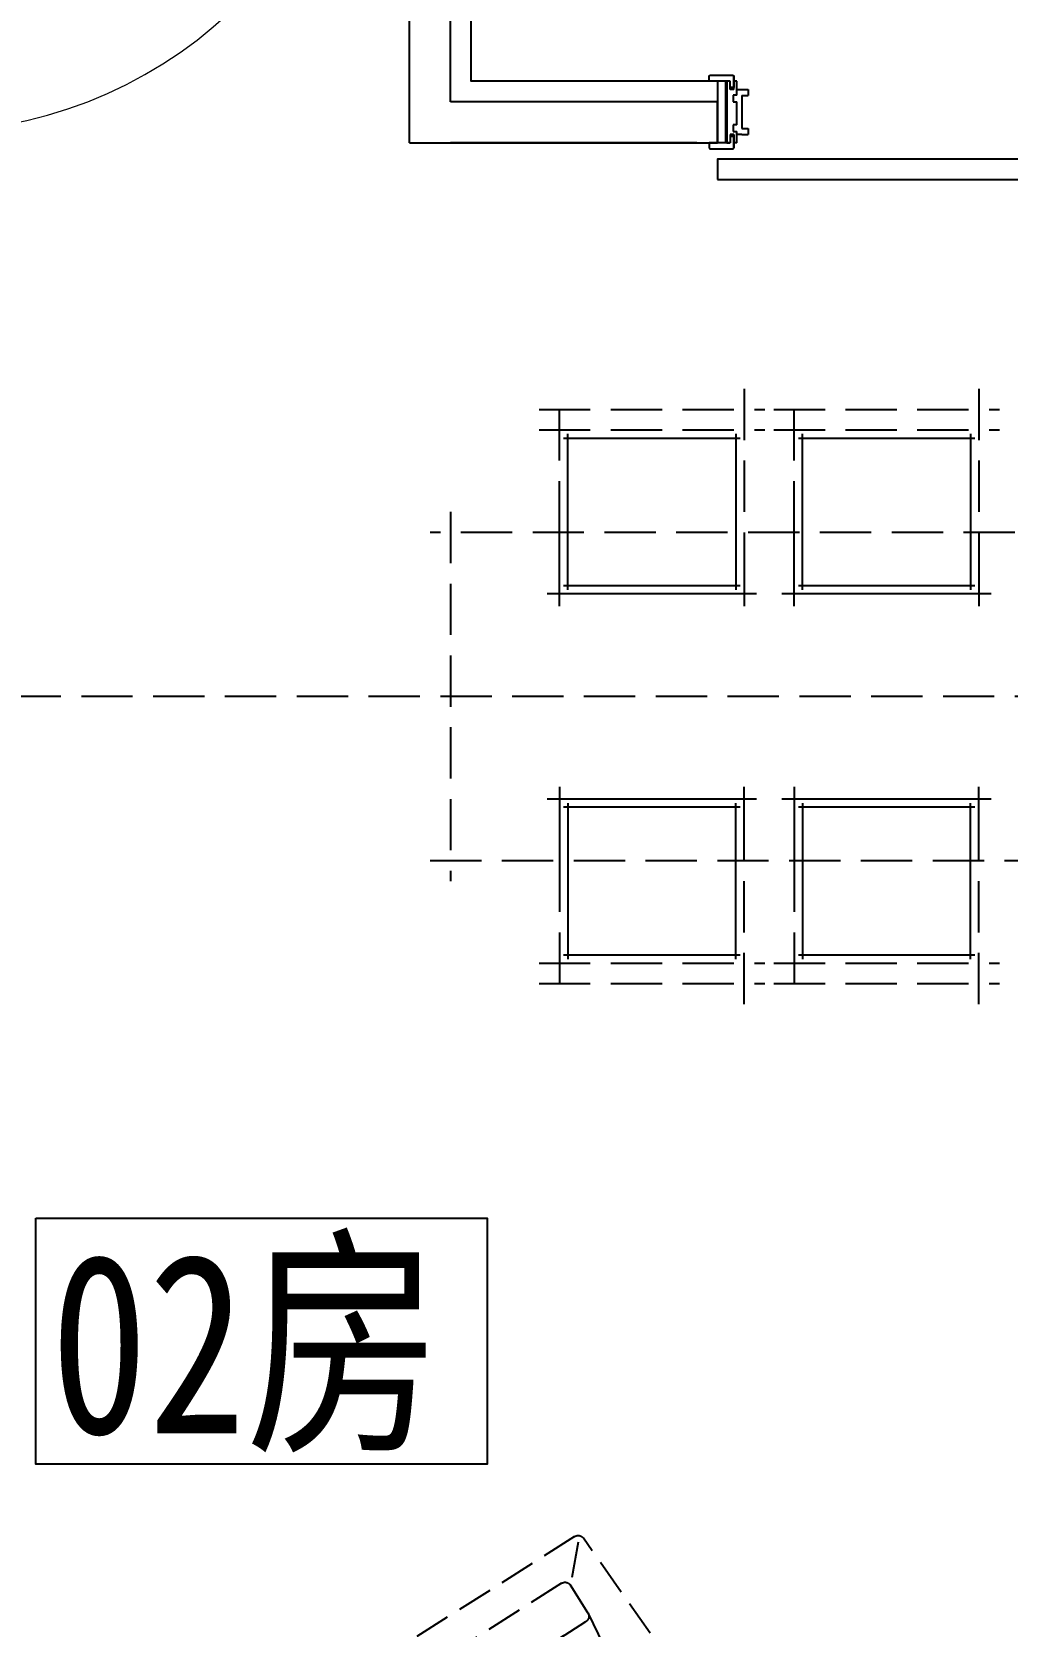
# Model space of a CAD drawing. Extents: x 184967 to 628822, y -100826 to 121332.
# Drawn here: x 394774 to 397151, y 8777 to 12664 of the extents above; entities that cross this region are included whole.
import ezdxf

# ---------------------------------------------------------------- set-up
doc = ezdxf.new("R2010")
doc.units = 0
doc.header["$MEASUREMENT"] = 0
for name, pattern in [('$3$DASH', [0.35, 0.25, -0.1]), ('__DASH', [0.35, 0.25, -0.1]), ('DASH', [0.35, 0.25, -0.1])]:
    doc.linetypes.add(name, pattern=pattern)
for name, color, linetype in [('0-完成面', 47, 'Continuous'), ('0-活动家具', 55, 'Continuous'), ('P10-活动家具', 55, 'DASH'), ('P11-平面门套', 47, 'Continuous'), ('P11-平面门扇', 47, 'Continuous'), ('WALL', 145, 'Continuous'), ('WINDOW', 141, 'Continuous')]:
    doc.layers.add(name, color=color, linetype=linetype)
doc.styles.add('-宋体', font='', dxfattribs={"width": 0.7})
doc.styles.get('-宋体').set_extended_font_data('SimSun')

# ---------------------------------------------------------------- blocks, each defined once
blk = doc.blocks.new('$DorLib2D$00000001')
for p, q in [((0.45, 0.975), (0.5, 0.975)), ((0.45, 0), (0.45, 0.975)), ((0.5, 0), (0.5, 0.975)), ((0.5, 0), (0.45, 0))]:
    blk.add_line(p, q)
at = {"lineweight": 13}
blk.add_arc((0.475, 0), 0.975, 91.4693, 180, dxfattribs=at)
blk = doc.blocks.new('A$C207B43BC')
at = {"layer": 'P10-活动家具', "linetype": '$3$DASH', "ltscale": 350}
for p, q in [((98.4, 689, 0), (522.9, 867.5, 0)), ((543.9, 858.3, 0), (554.4, 829.9, 0)), ((563.1, 850, 0), (636.2, 880.7, 0)), ((657.2, 871.6, 0), (881.1, 261.2, 0)), ((554.4, 829.9, 0), (691.7, 455.6, 0)), ((554.4, 829.9, 0), (691.7, 455.6, 0)), ((90.2, 667.6, 0), (103.2, 640.2, 0)), ((9.7, 617.3, 0), (82.8, 648, 0)), ((274.7, 280.2, 0), (103.2, 640.2, 0)), ((281.1, 8.9, 0), (1.5, 595.9, 0)), ((274.7, 280.2, 0), (691.7, 455.6, 0)), ((738.4, 373.9, 0), (691.7, 455.6, 0)), ((738.4, 373.9, 0), (691.7, 455.6, 0)), ((308.8, 210.4, 0), (717.7, 382.3, 0)), ((738.4, 373.9, 0), (769.1, 300.9, 0)), ((738.4, 373.9, 0), (769.1, 300.9, 0)), ((300.4, 189.7, 0), (274.7, 280.2, 0)), ((300.4, 189.7, 0), (274.7, 280.2, 0)), ((760.7, 280.1, 0), (351.8, 108.2, 0)), ((760.7, 280.1, 0), (351.8, 108.2, 0)), ((866.2, 255.8, 0), (769.1, 300.9, 0)), ((866.2, 255.8, 0), (769.1, 300.9, 0)), ((872.3, 241.1, 0), (301.5, 1.1, 0)), ((331.1, 116.7, 0), (300.4, 189.7, 0)), ((331.1, 116.7, 0), (300.4, 189.7, 0)), ((295.4, 15.7, 0), (331.1, 116.7, 0)), ((295.4, 15.7, 0), (331.1, 116.7, 0))]:
    blk.add_line(p, q, dxfattribs=at)
at = {"layer": 'P10-活动家具', "color": 250, "ltscale": 400}
for p, q in [((274.7, 280.2, 0), (103.2, 640.2, 0)), ((274.7, 280.2, 0), (691.7, 455.6, 0)), ((308.8, 210.4, 0), (717.7, 382.3, 0))]:
    blk.add_line(p, q, dxfattribs=at)
at = {"layer": 'P10-活动家具', "color": 250, "ltscale": 400, "elevation": 0}
for points in [[(529.1, 852.9, 0.13045), (485.2, 803, -0.166434), (435.1, 753.6, 0.138962), (394.4, 717.6, -0.132288)], [(529.1, 852.9, 0.13045), (485.2, 803, -0.166434), (435.1, 753.6, 0.138962), (394.4, 717.6, -0.132288)], [(524.6, 778.9, 0.215808), (515.4, 715.5, -0.158378), (512.1, 617.6, -0.75133)], [(524.6, 778.9, 0.215808), (515.4, 715.5, -0.158378), (512.1, 617.6, -0.75133)], [(104.5, 674.4, -0.13045), (170.8, 670.8, 0.166434), (241.2, 672.1, -0.138962), (295.4, 675.9, 0.132288)], [(104.5, 674.4, -0.13045), (170.8, 670.8, 0.166434), (241.2, 672.1, -0.138962), (295.4, 675.9, 0.132288)], [(160.5, 625.8, -0.215808), (212.3, 588, 0.158378), (284.5, 521.9, 0.75133)], [(160.5, 625.8, -0.215808), (212.3, 588, 0.158378), (284.5, 521.9, 0.75133)], [(662.2, 468.8, -0.157856), (587.4, 463.5, 0.195258), (535.6, 456.1, 0.506042)], [(662.2, 468.8, -0.157856), (587.4, 463.5, 0.195258), (535.6, 456.1, 0.506042)], [(285.8, 310.5, 0.157856), (341.9, 360.3, -0.195258), (383.5, 392.2, -0.506042)], [(285.8, 310.5, 0.157856), (341.9, 360.3, -0.195258), (383.5, 392.2, -0.506042)]]:
    blk.add_lwpolyline(points, format="xyb", dxfattribs=at)
at = {"layer": 'P10-活动家具', "linetype": '$3$DASH', "ltscale": 350}
for centre, start, end in [((529.1, 852.9, 0), 20.1427, 112.8057), ((642.3, 866.1, 0), 20.1427, 112.8057), ((569.2, 835.4, 0), 112.8057, 200.1427), ((104.5, 674.4, 0), 112.8057, 205.4687), ((88.9, 633.4, 0), 25.4687, 112.8057), ((15.8, 602.7, 0), 112.8057, 205.4687), ((754.5, 294.7, 0), 292.8057, 22.8057), ((754.5, 294.7, 0), 292.8057, 22.8057), ((866.2, 255.8, 0), 292.8057, 20.1427), ((345.7, 122.8, 0), 202.8057, 292.8057), ((345.7, 122.8, 0), 202.8057, 292.8057)]:
    blk.add_arc(centre, 15.8, start, end, dxfattribs=at)
at = {"layer": 'P10-活动家具', "color": 250, "ltscale": 400}
for centre, start, end in [((723.8, 367.7, 0), 22.8057, 112.8057), ((723.8, 367.7, 0), 22.8057, 112.8057), ((315, 195.8, 0), 112.8057, 202.8057), ((315, 195.8, 0), 112.8057, 202.8057), ((295.4, 15.7, 0), 205.4687, 292.8057)]:
    blk.add_arc(centre, 15.8, start, end, dxfattribs=at)
blk = doc.blocks.new('*U900')
at = {"layer": 'P11-平面门套', "ltscale": 200}
for p, q in [((27, 165), (35, 165)), ((27, 130.8), (27, 165)), ((36.6, 180), (35, 178.4)), ((35, 178.4), (35, 150)), ((35, 145), (35, 177)), ((93.4, 180), (36.6, 180)), ((44, 145), (44, 165)), ((44, 165), (95, 165)), ((52, 15), (52, 165)), ((52, 165), (52, 15)), ((55, 165), (55, 15)), ((95, 178.4), (93.4, 180)), ((95, 165), (95, 178.4)), ((0, 145), (0, 130)), ((27, 145), (0, 145)), ((15, 130), (0, 130)), ((27, 145), (15, 145)), ((15, 130), (15, 50)), ((27, 130.8), (36, 130.8)), ((35, 150), (43, 150)), ((35, 145), (44, 145)), ((36, 130.8), (36, 114.8)), ((43, 150), (44, 151)), ((27, 58.4), (27, 114.8)), ((36, 114.8), (27, 114.8)), ((0, 50), (0, 35)), ((15, 50), (0, 50)), ((27, 58.4), (36, 58.4)), ((27, 15), (27, 42.4)), ((36, 42.4), (27, 42.4)), ((36, 58.4), (36, 42.4)), ((15, 35), (0, 35)), ((15, 35), (15, 35)), ((15, 35), (27, 35)), ((27, 15), (35, 15)), ((35, 35), (35, 1.6)), ((35, 35), (44, 35)), ((35, 30), (43, 30)), ((35, 2), (35, 30)), ((36.6, 0), (35, 1.6)), ((43, 30), (44, 29)), ((44, 35), (44, 15)), ((44, 15), (95, 15)), ((52, 15), (44, 15)), ((95, 1.6), (93.4, 0)), ((95, 15), (95, 1.6)), ((93.4, 0), (36.6, 0))]:
    blk.add_line(p, q, dxfattribs=at)
at = {"layer": 'P11-平面门套'}
blk.add_line((74.9, 165), (74.9, 15), dxfattribs=at)

msp = doc.modelspace()

# ---------------------------------------------------------------- linework, layer by layer
at = {"color": 6, "linetype": 'DASH', "ltscale": 500}
msp.add_line((397294.4, 11043.4), (394289.3, 11043.4), dxfattribs=at)
at = {"color": 1, "linetype": 'ByBlock'}
msp.add_lwpolyline([(394783.2, 9771.9), (395883.2, 9771.9), (395883.2, 9171.9), (394783.2, 9171.9)], close=True, dxfattribs=at)
at = {"layer": '0-完成面', "linetype": 'ByBlock'}
msp.add_lwpolyline([(396444.4, 12543.4), (395844.4, 12543.4), (395844.4, 13343.4), (395944.4, 13343.4), (395944.4, 14293.4), (396494.4, 14293.4), (396494.4, 14843.4), (397944.4, 14843.4), (397944.4, 13293.4), (397994.4, 13293.4)], dxfattribs=at)
at = {"layer": '0-活动家具', "linetype": 'DASH', "ltscale": 500}
for p, q in [((396059.8, 11443.4), (396059.8, 11793.4)), ((396509.8, 11793.4), (396509.8, 11443.4)), ((396631.8, 11443.4), (396631.8, 11793.4)), ((397081.8, 11793.4), (397081.8, 11443.4)), ((396009.8, 11743.4), (396559.8, 11743.4)), ((396581.8, 11743.4), (397131.8, 11743.4)), ((396009.8, 11693.4), (396559.8, 11693.4)), ((396581.8, 11693.4), (397131.8, 11693.4)), ((395794.4, 11493.4), (395794.4, 10593.4)), ((397344.4, 11443.4), (395744.4, 11443.4)), ((395744.4, 10643.4), (397344.4, 10643.4)), ((396059.8, 10643.4), (396059.8, 10293.4)), ((396509.8, 10293.4), (396509.8, 10643.4)), ((396631.8, 10643.4), (396631.8, 10293.4)), ((397081.8, 10293.4), (397081.8, 10643.4)), ((396009.8, 10393.4), (396559.8, 10393.4)), ((396581.8, 10393.4), (397131.8, 10393.4)), ((396009.8, 10343.4), (396559.8, 10343.4)), ((396581.8, 10343.4), (397131.8, 10343.4))]:
    msp.add_line(p, q, dxfattribs=at)
at = {"layer": '0-活动家具', "color": 250, "ltscale": 500}
for p, q in [((396069.8, 11673.4), (396499.8, 11673.4)), ((396079.8, 11443.4), (396079.8, 11683.4)), ((396489.8, 11683.4), (396489.8, 11443.4)), ((396641.8, 11673.4), (397071.8, 11673.4)), ((396651.8, 11443.4), (396651.8, 11683.4)), ((397061.8, 11683.4), (397061.8, 11443.4)), ((396059.8, 11263.4), (396059.8, 11443.4)), ((396079.8, 11303.4), (396079.8, 11443.4)), ((396489.8, 11443.4), (396489.8, 11303.4)), ((396509.8, 11443.4), (396509.8, 11263.4)), ((396631.8, 11263.4), (396631.8, 11443.4)), ((396651.8, 11303.4), (396651.8, 11443.4)), ((397061.8, 11443.4), (397061.8, 11303.4)), ((397081.8, 11443.4), (397081.8, 11263.4)), ((396499.8, 11313.4), (396069.8, 11313.4)), ((397071.8, 11313.4), (396641.8, 11313.4)), ((396539.8, 11293.4), (396029.8, 11293.4)), ((397111.8, 11293.4), (396601.8, 11293.4)), ((396059.8, 10823.4), (396059.8, 10643.4)), ((396509.8, 10643.4), (396509.8, 10823.4)), ((396631.8, 10823.4), (396631.8, 10643.4)), ((397081.8, 10643.4), (397081.8, 10823.4)), ((396539.8, 10793.4), (396029.8, 10793.4)), ((396499.8, 10773.4), (396069.8, 10773.4)), ((396079.8, 10783.4), (396079.8, 10643.4)), ((396489.8, 10643.4), (396489.8, 10783.4)), ((397111.8, 10793.4), (396601.8, 10793.4)), ((397071.8, 10773.4), (396641.8, 10773.4)), ((396651.8, 10783.4), (396651.8, 10643.4)), ((397061.8, 10643.4), (397061.8, 10783.4)), ((396079.8, 10643.4), (396079.8, 10403.4)), ((396489.8, 10403.4), (396489.8, 10643.4)), ((396651.8, 10643.4), (396651.8, 10403.4)), ((397061.8, 10403.4), (397061.8, 10643.4)), ((396069.8, 10413.4), (396499.8, 10413.4)), ((396641.8, 10413.4), (397071.8, 10413.4))]:
    msp.add_line(p, q, dxfattribs=at)
at = {"layer": 'P11-平面门扇'}
msp.add_lwpolyline([(396444.4, 12303.4), (397294.4, 12303.4), (397294.4, 12353.4), (396444.4, 12353.4)], close=True, dxfattribs=at)
at = {"layer": 'WALL'}
for p, q in [((395694.4, 12393.4), (395694.4, 13393.4)), ((395794.4, 12493.4), (395794.4, 13393.4)), ((396444.4, 12493.4), (395794.4, 12493.4)), ((396444.4, 12393.4), (396444.4, 12493.4)), ((395694.4, 12393.4), (395794.4, 12393.4)), ((396394.4, 12393.4), (395794.4, 12393.4)), ((395794.4, 12393.4), (396444.4, 12393.4))]:
    msp.add_line(p, q, dxfattribs=at)

# ---------------------------------------------------------------- block references
at = {"layer": '0-活动家具', "linetype": '__DASH', "ltscale": 0.4, "xscale": -1, "rotation": 235.2034207744297}
msp.add_blockref('A$C207B43BC', (395400.7, 8416.9, 0), dxfattribs=at)
at = {"layer": 'P11-平面门套', "xscale": -1}
msp.add_blockref('*U900', (396519.3, 12378.4), dxfattribs=at)
at = {"layer": 'WINDOW', "xscale": 1100, "yscale": 1100, "zscale": 1100, "rotation": 180}
msp.add_blockref('$DorLib2D$00000001', (395044.4, 13493.4), dxfattribs=at)

# ---------------------------------------------------------------- texts
at = {"color": 1, "linetype": 'ByBlock', "style": '-宋体', "width": 0.8}
msp.add_text('02房', height=437.5, rotation=0.0047, dxfattribs=at).set_placement((394818.9, 9247.1))

doc.saveas('drawing.dxf')
